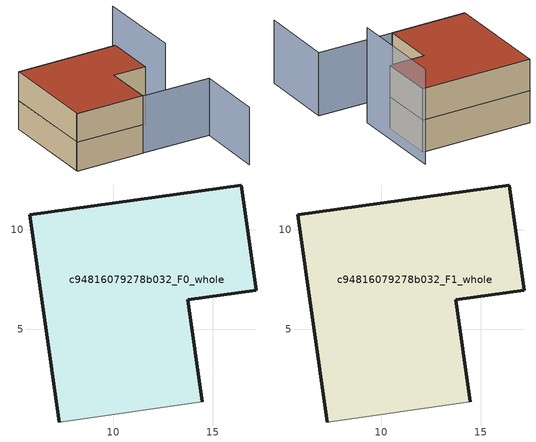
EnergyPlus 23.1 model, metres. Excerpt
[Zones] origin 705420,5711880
c94816079278b032_F0_whole
 floor ground (EU_floor_Construction): 16.42,12.24 17.17,6.95 13.73,6.47 14.45,1.37 7.29,0.35 5.81,10.74 z0
 wall outside (EU_wall_Construction): 14.45,1.37 13.73,6.47 17.17,6.95 16.42,12.24 5.81,10.74 7.29,0.35 z0:3
 wall adiabatic (EU_wall_Construction): 7.29,0.35 14.45,1.37 z0:3
c94816079278b032_F1_whole
 floor to c94816079278b032_F0_whole (EU_floor_Construction): 16.42,12.24 17.17,6.95 13.73,6.47 14.45,1.37 7.29,0.35 5.81,10.74 z3
 wall outside (EU_wall_Construction): 14.45,1.37 13.73,6.47 17.17,6.95 16.42,12.24 5.81,10.74 7.29,0.35 z3:6
 wall adiabatic (EU_wall_Construction): 7.29,0.35 14.45,1.37 z3:6
 roof outside (EU_roof_Construction): 14.45,1.37 13.73,6.47 17.17,6.95 16.42,12.24 5.81,10.74 7.29,0.35 z6
shading: 7.28,0.41 21.72,2.33 / 21.72,2.33 22.68,-4.93 z0:6; 18.48,5.19 17.16,14.44 z0:9
[Building]
EU S2 Campaign: North Axis=0; Terrain=City; Solar Distribution=FullExterior
[Site:Location]
London: Latitude=51.5; Longitude=-0.5; Time Zone=0; Elevation=25
[SizingPeriod:WeatherFileDays]
AnnualSizingPeriod: Begin Month=1; Begin Day of Month=1; End Month=12; End Day of Month=31; Day of Week for Start Day=Monday; Use Weather File Daylight Saving Period=No; Use Weather File Rain and Snow Indicators=No
[MATERIAL]
EU_InternalMass_Material: Roughness=MediumRough; Thickness=0.1; Conductivity=1; Density=1800; Specific Heat=900; Thermal Absorptance=0.9; Solar Absorptance=0.7; Visible Absorptance=0.7
[MATERIAL:NOMASS] Roughness=MediumRough; Thermal Absorptance=0.9; Solar Absorptance=0.7; Visible Absorptance=0.7
Name | Thermal Resistance
EU_wall_NoMass | 1.04674
EU_roof_NoMass | 4.32442
EU_floor_NoMass | 2.04616
[CONSTRUCTION]
EU_wall_Construction: EU_wall_NoMass
EU_roof_Construction: EU_roof_NoMass
EU_floor_Construction: EU_floor_NoMass
EU_InternalMass_Construction: EU_InternalMass_Material
[ZONE] Type=1; Multiplier=1; Ceiling Height=autocalculate; Floor Area=autocalculate; Part of Total Floor Area=Yes
Name | Volume
c94816079278b032_F0_whole | 283.389
c94816079278b032_F1_whole | 283.39
[INTERNALMASS] Construction=EU_InternalMass_Construction; Surface Area=94.4633
Name | Zone or ZoneList
c94816079278b032_F0_whole_EU_InternalMass | c94816079278b032_F0_whole
c94816079278b032_F1_whole_EU_InternalMass | c94816079278b032_F1_whole
[OTHEREQUIPMENT] Fuel Type=Electricity; Design Level Calculation Method=Watts/Area; Power per Zone Floor Area=1; Fraction Latent=0; Fraction Radiant=0; Fraction Lost=0; Carbon Dioxide Generation Rate=0; EndUse Subcategory=EU_Step8_InternalGains
Name | Zone or ZoneList or Space or SpaceList | Schedule
EU_Step8_InternalGain_c94816079278b032_F0_whole_f000 | c94816079278b032_F0_whole | EU_Step8_GainSchedule_c94816079278b032_F0_whole_f000
EU_Step8_InternalGain_c94816079278b032_F1_whole_f000 | c94816079278b032_F1_whole | EU_Step8_GainSchedule_c94816079278b032_F1_whole_f000
[ZONEVENTILATION:DESIGNFLOWRATE] Schedule=EU_AlwaysOn; Design Flow Rate Calculation Method=AirChanges/Hour; Air Changes per Hour=0.488719; Ventilation Type=Natural; Fan Pressure Rise=0; Fan Total Efficiency=1; Constant Term Coefficient=1; Temperature Term Coefficient=0; Velocity Term Coefficient=0; Velocity Squared Term Coefficient=0; Minimum Indoor Temperature=-100; Maximum Indoor Temperature=100; Delta Temperature=-100; Minimum Outdoor Temperature=-100; Maximum Outdoor Temperature=100; Maximum Wind Speed=40
Name | Zone or ZoneList or Space or SpaceList
EU_ConstantAir_c94816079278b032_F0_whole | c94816079278b032_F0_whole
EU_ConstantAir_c94816079278b032_F1_whole | c94816079278b032_F1_whole
[HVACTEMPLATE:THERMOSTAT] Constant Heating Setpoint=20; Constant Cooling Setpoint=50
EU_HeatOnly_c94816079278b032_F0_whole; EU_HeatOnly_c94816079278b032_F1_whole
[HVACTEMPLATE:ZONE:IDEALLOADSAIRSYSTEM] System Availability Schedule=EU_AlwaysOn; Maximum Heating Supply Air Temperature=50; Minimum Cooling Supply Air Temperature=13; Maximum Heating Supply Air Humidity Ratio=0.0156; Minimum Cooling Supply Air Humidity Ratio=0.0077; Heating Limit=NoLimit; Cooling Limit=NoLimit; Heating Availability Schedule=EU_AlwaysOn; Cooling Availability Schedule=EU_CoolingOff; Dehumidification Control Type=ConstantSensibleHeatRatio; Cooling Sensible Heat Ratio=0.7; Dehumidification Setpoint=60; Humidification Control Type=None; Humidification Setpoint=30; Outdoor Air Method=None; Outdoor Air Flow Rate per Person=0.00944; Outdoor Air Flow Rate per Zone Floor Area=0; Outdoor Air Flow Rate per Zone=0; Demand Controlled Ventilation Type=None; Outdoor Air Economizer Type=NoEconomizer; Heat Recovery Type=None; Sensible Heat Recovery Effectiveness=0.7; Latent Heat Recovery Effectiveness=0.65
Name | Template Thermostat
c94816079278b032_F0_whole | EU_HeatOnly_c94816079278b032_F0_whole
c94816079278b032_F1_whole | EU_HeatOnly_c94816079278b032_F1_whole
[SIZING:ZONE] Zone Cooling Design Supply Air Temperature Input Method=SupplyAirTemperature; Zone Cooling Design Supply Air Temperature=13; Zone Heating Design Supply Air Temperature Input Method=SupplyAirTemperature; Zone Heating Design Supply Air Temperature=50; Zone Cooling Design Supply Air Humidity Ratio=0.008; Zone Heating Design Supply Air Humidity Ratio=0.008; Cooling Design Air Flow Method=DesignDay; Cooling Design Air Flow Rate=0; Cooling Minimum Air Flow per Zone Floor Area=0.000762; Cooling Minimum Air Flow=0; Cooling Minimum Air Flow Fraction=0.2; Heating Design Air Flow Method=DesignDay; Heating Design Air Flow Rate=0; Heating Maximum Air Flow per Zone Floor Area=0.002032; Heating Maximum Air Flow=0.141576; Heating Maximum Air Flow Fraction=0.3; Account for Dedicated Outdoor Air System=No; Dedicated Outdoor Air System Control Strategy=NeutralSupplyAir; Dedicated Outdoor Air Low Setpoint Temperature for Design=autosize; Dedicated Outdoor Air High Setpoint Temperature for Design=autosize; Zone Load Sizing Method=Sensible Load Only No Latent Load; Zone Latent Cooling Design Supply Air Humidity Ratio Input Method=HumidityRatioDifference; Zone Cooling Design Supply Air Humidity Ratio Difference=0.005; Zone Latent Heating Design Supply Air Humidity Ratio Input Method=HumidityRatioDifference; Zone Humidification Design Supply Air Humidity Ratio Difference=0.005
c94816079278b032_F0_whole; c94816079278b032_F1_whole
[SCHEDULE:CONSTANT]
Name | Hourly Value
EU_AlwaysOn | 1
EU_CoolingOff | 0
[SCHEDULE:FILE] Column Number=1; Rows to Skip at Top=0; Number of Hours of Data=8760; Column Separator=Comma; Interpolate to Timestep=No; Minutes per Item=60; Adjust Schedule for Daylight Savings=Yes
Name | File
EU_Step8_GainSchedule_c94816079278b032_F0_whole_f000 | ../../schedules/c94816079278b032/c94816079278b032_F0_whole_f000_gain.csv
EU_Step8_GainSchedule_c94816079278b032_F1_whole_f000 | ../../schedules/c94816079278b032/c94816079278b032_F1_whole_f000_gain.csv
